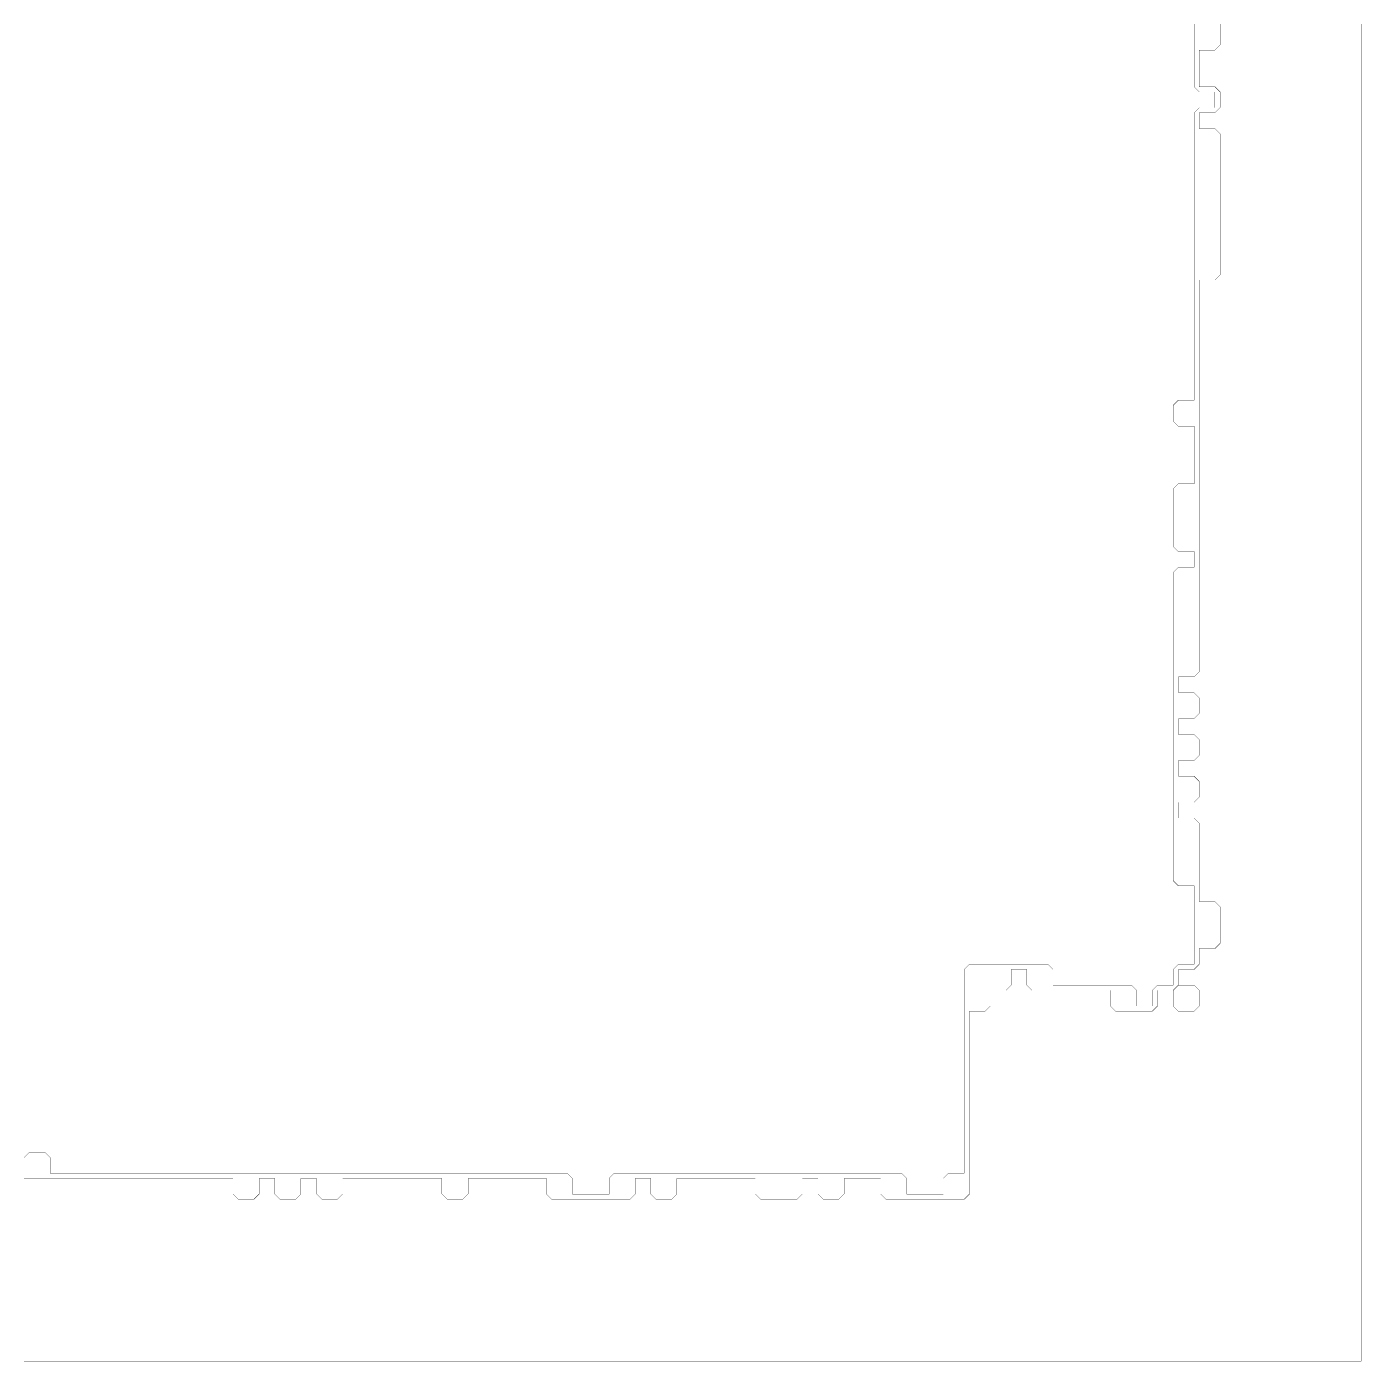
# Model space of a CAD drawing. Header units: metres. Extents: x 0 to 4990, y -4990 to 0.
# Drawn here: x 2495 to 4990, y -4990 to -2495 of the extents above; entities that cross this region are included whole.
import ezdxf

# ---------------------------------------------------------------- set-up
doc = ezdxf.new("R2010")
doc.units = ezdxf.units.M
doc.layers.add('conductor', color=1, linetype='Continuous')
doc.layers.add('substrate', color=5, linetype='Continuous')

msp = doc.modelspace()

# ---------------------------------------------------------------- linework, layer by layer
at = {"layer": 'conductor', "const_width": 0.5}
msp.add_lwpolyline([(2490.234375, -4609.375), (2500, -4599.609375), (2509.765625, -4599.609375), (2519.53125, -4599.609375), (2529.296875, -4599.609375), (2539.0625, -4609.375), (2539.0625, -4619.140625), (2539.0625, -4628.90625), (2539.0625, -4638.671875), (2548.828125, -4638.671875), (2558.59375, -4638.671875), (2568.359375, -4638.671875), (2578.125, -4638.671875), (2587.890625, -4638.671875), (2597.65625, -4638.671875), (2607.421875, -4638.671875), (2617.1875, -4638.671875), (2626.953125, -4638.671875), (2636.71875, -4638.671875), (2646.484375, -4638.671875), (2656.25, -4638.671875), (2666.015625, -4638.671875), (2675.78125, -4638.671875), (2685.546875, -4638.671875), (2695.3125, -4638.671875), (2705.078125, -4638.671875), (2714.84375, -4638.671875), (2724.609375, -4638.671875), (2734.375, -4638.671875), (2744.140625, -4638.671875), (2753.90625, -4638.671875), (2763.671875, -4638.671875), (2773.4375, -4638.671875), (2783.203125, -4638.671875), (2792.96875, -4638.671875), (2802.734375, -4638.671875), (2812.5, -4638.671875), (2822.265625, -4638.671875), (2832.03125, -4638.671875), (2841.796875, -4638.671875), (2851.5625, -4638.671875), (2861.328125, -4638.671875), (2871.09375, -4638.671875), (2880.859375, -4638.671875), (2890.625, -4638.671875), (2900.390625, -4638.671875), (2910.15625, -4638.671875), (2919.921875, -4638.671875), (2929.6875, -4638.671875), (2939.453125, -4638.671875), (2949.21875, -4638.671875), (2958.984375, -4638.671875), (2968.75, -4638.671875), (2978.515625, -4638.671875), (2988.28125, -4638.671875), (2998.046875, -4638.671875), (3007.8125, -4638.671875), (3017.578125, -4638.671875), (3027.34375, -4638.671875), (3037.109375, -4638.671875), (3046.875, -4638.671875), (3056.640625, -4638.671875), (3066.40625, -4638.671875), (3076.171875, -4638.671875), (3085.9375, -4638.671875), (3095.703125, -4638.671875), (3105.46875, -4638.671875), (3115.234375, -4638.671875), (3125, -4638.671875), (3134.765625, -4638.671875), (3144.53125, -4638.671875), (3154.296875, -4638.671875), (3164.0625, -4638.671875), (3173.828125, -4638.671875), (3183.59375, -4638.671875), (3193.359375, -4638.671875), (3203.125, -4638.671875), (3212.890625, -4638.671875), (3222.65625, -4638.671875), (3232.421875, -4638.671875), (3242.1875, -4638.671875), (3251.953125, -4638.671875), (3261.71875, -4638.671875), (3271.484375, -4638.671875), (3281.25, -4638.671875), (3291.015625, -4638.671875), (3300.78125, -4638.671875), (3310.546875, -4638.671875), (3320.3125, -4638.671875), (3330.078125, -4638.671875), (3339.84375, -4638.671875), (3349.609375, -4638.671875), (3359.375, -4638.671875), (3369.140625, -4638.671875), (3378.90625, -4638.671875), (3388.671875, -4638.671875), (3398.4375, -4638.671875), (3408.203125, -4638.671875), (3417.96875, -4638.671875), (3427.734375, -4638.671875), (3437.5, -4638.671875), (3447.265625, -4638.671875), (3457.03125, -4638.671875), (3466.796875, -4638.671875), (3476.5625, -4638.671875), (3486.328125, -4638.671875), (3496.09375, -4638.671875), (3505.859375, -4638.671875), (3515.625, -4648.4375), (3515.625, -4658.203125), (3515.625, -4667.96875), (3515.625, -4677.734375), (3525.390625, -4677.734375), (3535.15625, -4677.734375), (3544.921875, -4677.734375), (3554.6875, -4677.734375), (3564.453125, -4677.734375), (3574.21875, -4677.734375), (3583.984375, -4677.734375), (3583.984375, -4667.96875), (3583.984375, -4658.203125), (3583.984375, -4648.4375), (3593.75, -4638.671875), (3603.515625, -4638.671875), (3613.28125, -4638.671875), (3623.046875, -4638.671875), (3632.8125, -4638.671875), (3642.578125, -4638.671875), (3652.34375, -4638.671875), (3662.109375, -4638.671875), (3671.875, -4638.671875), (3681.640625, -4638.671875), (3691.40625, -4638.671875), (3701.171875, -4638.671875), (3710.9375, -4638.671875), (3720.703125, -4638.671875), (3730.46875, -4638.671875), (3740.234375, -4638.671875), (3750, -4638.671875), (3759.765625, -4638.671875), (3769.53125, -4638.671875), (3779.296875, -4638.671875), (3789.0625, -4638.671875), (3798.828125, -4638.671875), (3808.59375, -4638.671875), (3818.359375, -4638.671875), (3828.125, -4638.671875), (3837.890625, -4638.671875), (3847.65625, -4638.671875), (3857.421875, -4638.671875), (3867.1875, -4638.671875), (3876.953125, -4638.671875), (3886.71875, -4638.671875), (3896.484375, -4638.671875), (3906.25, -4638.671875), (3916.015625, -4638.671875), (3925.78125, -4638.671875), (3935.546875, -4638.671875), (3945.3125, -4638.671875), (3955.078125, -4638.671875), (3964.84375, -4638.671875), (3974.609375, -4638.671875), (3984.375, -4638.671875), (3994.140625, -4638.671875), (4003.90625, -4638.671875), (4013.671875, -4638.671875), (4023.4375, -4638.671875), (4033.203125, -4638.671875), (4042.96875, -4638.671875), (4052.734375, -4638.671875), (4062.5, -4638.671875), (4072.265625, -4638.671875), (4082.03125, -4638.671875), (4091.796875, -4638.671875), (4101.5625, -4638.671875), (4111.328125, -4638.671875), (4121.09375, -4638.671875), (4130.859375, -4638.671875), (4140.625, -4648.4375), (4140.625, -4658.203125), (4140.625, -4667.96875), (4140.625, -4677.734375), (4150.390625, -4677.734375), (4160.15625, -4677.734375), (4169.921875, -4677.734375), (4179.6875, -4677.734375), (4189.453125, -4677.734375), (4199.21875, -4677.734375), (4208.984375, -4677.734375), (4208.984375, -4667.96875), (4208.984375, -4658.203125), (4208.984375, -4648.4375), (4218.75, -4638.671875), (4228.515625, -4638.671875), (4238.28125, -4638.671875), (4248.046875, -4638.671875), (4248.046875, -4628.90625), (4248.046875, -4619.140625), (4248.046875, -4609.375), (4248.046875, -4599.609375), (4248.046875, -4589.84375), (4248.046875, -4580.078125), (4248.046875, -4570.3125), (4248.046875, -4560.546875), (4248.046875, -4550.78125), (4248.046875, -4541.015625), (4248.046875, -4531.25), (4248.046875, -4521.484375), (4248.046875, -4511.71875), (4248.046875, -4501.953125), (4248.046875, -4492.1875), (4248.046875, -4482.421875), (4248.046875, -4472.65625), (4248.046875, -4462.890625), (4248.046875, -4453.125), (4248.046875, -4443.359375), (4248.046875, -4433.59375), (4248.046875, -4423.828125), (4248.046875, -4414.0625), (4248.046875, -4404.296875), (4248.046875, -4394.53125), (4248.046875, -4384.765625), (4248.046875, -4375), (4248.046875, -4365.234375), (4248.046875, -4355.46875), (4248.046875, -4345.703125), (4248.046875, -4335.9375), (4248.046875, -4326.171875), (4248.046875, -4316.40625), (4248.046875, -4306.640625), (4248.046875, -4296.875), (4248.046875, -4287.109375), (4248.046875, -4277.34375), (4248.046875, -4267.578125), (4248.046875, -4257.8125), (4257.8125, -4248.046875), (4267.578125, -4248.046875), (4277.34375, -4248.046875), (4287.109375, -4248.046875), (4296.875, -4248.046875), (4306.640625, -4248.046875), (4316.40625, -4248.046875), (4326.171875, -4248.046875), (4335.9375, -4248.046875), (4345.703125, -4248.046875), (4355.46875, -4248.046875), (4365.234375, -4248.046875), (4375, -4248.046875), (4384.765625, -4248.046875), (4394.53125, -4248.046875), (4404.296875, -4248.046875), (4414.0625, -4257.8125), (4414.0625, -4267.578125), (4414.0625, -4277.34375), (4414.0625, -4287.109375), (4423.828125, -4287.109375), (4433.59375, -4287.109375), (4443.359375, -4287.109375), (4453.125, -4287.109375), (4462.890625, -4287.109375), (4472.65625, -4287.109375), (4482.421875, -4287.109375), (4492.1875, -4287.109375), (4501.953125, -4287.109375), (4511.71875, -4287.109375), (4521.484375, -4287.109375), (4531.25, -4287.109375), (4541.015625, -4287.109375), (4550.78125, -4287.109375), (4560.546875, -4287.109375), (4570.3125, -4296.875), (4570.3125, -4306.640625), (4570.3125, -4316.40625), (4570.3125, -4326.171875), (4580.078125, -4326.171875), (4589.84375, -4326.171875), (4599.609375, -4326.171875), (4599.609375, -4316.40625), (4599.609375, -4306.640625), (4599.609375, -4296.875), (4609.375, -4287.109375), (4619.140625, -4287.109375), (4628.90625, -4287.109375), (4638.671875, -4287.109375), (4638.671875, -4277.34375), (4638.671875, -4267.578125), (4638.671875, -4257.8125), (4648.4375, -4248.046875), (4658.203125, -4248.046875), (4667.96875, -4248.046875), (4677.734375, -4248.046875), (4677.734375, -4238.28125), (4677.734375, -4228.515625), (4677.734375, -4218.75), (4677.734375, -4208.984375), (4677.734375, -4199.21875), (4677.734375, -4189.453125), (4677.734375, -4179.6875), (4677.734375, -4169.921875), (4677.734375, -4160.15625), (4677.734375, -4150.390625), (4677.734375, -4140.625), (4677.734375, -4130.859375), (4677.734375, -4121.09375), (4677.734375, -4111.328125), (4677.734375, -4101.5625), (4667.96875, -4101.5625), (4658.203125, -4101.5625), (4648.4375, -4101.5625), (4638.671875, -4091.796875), (4638.671875, -4082.03125), (4638.671875, -4072.265625), (4638.671875, -4062.5), (4638.671875, -4052.734375), (4638.671875, -4042.96875), (4638.671875, -4033.203125), (4638.671875, -4023.4375), (4638.671875, -4013.671875), (4638.671875, -4003.90625), (4638.671875, -3994.140625), (4638.671875, -3984.375), (4638.671875, -3974.609375), (4638.671875, -3964.84375), (4638.671875, -3955.078125), (4638.671875, -3945.3125), (4638.671875, -3935.546875), (4638.671875, -3925.78125), (4638.671875, -3916.015625), (4638.671875, -3906.25), (4638.671875, -3896.484375), (4638.671875, -3886.71875), (4638.671875, -3876.953125), (4638.671875, -3867.1875), (4638.671875, -3857.421875), (4638.671875, -3847.65625), (4638.671875, -3837.890625), (4638.671875, -3828.125), (4638.671875, -3818.359375), (4638.671875, -3808.59375), (4638.671875, -3798.828125), (4638.671875, -3789.0625), (4638.671875, -3779.296875), (4638.671875, -3769.53125), (4638.671875, -3759.765625), (4638.671875, -3750), (4638.671875, -3740.234375), (4638.671875, -3730.46875), (4638.671875, -3720.703125), (4638.671875, -3710.9375), (4638.671875, -3701.171875), (4638.671875, -3691.40625), (4638.671875, -3681.640625), (4638.671875, -3671.875), (4638.671875, -3662.109375), (4638.671875, -3652.34375), (4638.671875, -3642.578125), (4638.671875, -3632.8125), (4638.671875, -3623.046875), (4638.671875, -3613.28125), (4638.671875, -3603.515625), (4638.671875, -3593.75), (4638.671875, -3583.984375), (4638.671875, -3574.21875), (4638.671875, -3564.453125), (4638.671875, -3554.6875), (4638.671875, -3544.921875), (4638.671875, -3535.15625), (4638.671875, -3525.390625), (4638.671875, -3515.625), (4648.4375, -3505.859375), (4658.203125, -3505.859375), (4667.96875, -3505.859375), (4677.734375, -3505.859375), (4677.734375, -3496.09375), (4677.734375, -3486.328125), (4677.734375, -3476.5625), (4667.96875, -3476.5625), (4658.203125, -3476.5625), (4648.4375, -3476.5625), (4638.671875, -3466.796875), (4638.671875, -3457.03125), (4638.671875, -3447.265625), (4638.671875, -3437.5), (4638.671875, -3427.734375), (4638.671875, -3417.96875), (4638.671875, -3408.203125), (4638.671875, -3398.4375), (4638.671875, -3388.671875), (4638.671875, -3378.90625), (4638.671875, -3369.140625), (4638.671875, -3359.375), (4648.4375, -3349.609375), (4658.203125, -3349.609375), (4667.96875, -3349.609375), (4677.734375, -3349.609375), (4677.734375, -3339.84375), (4677.734375, -3330.078125), (4677.734375, -3320.3125), (4677.734375, -3310.546875), (4677.734375, -3300.78125), (4677.734375, -3291.015625), (4677.734375, -3281.25), (4677.734375, -3271.484375), (4677.734375, -3261.71875), (4677.734375, -3251.953125), (4677.734375, -3242.1875), (4667.96875, -3242.1875), (4658.203125, -3242.1875), (4648.4375, -3242.1875), (4638.671875, -3232.421875), (4638.671875, -3222.65625), (4638.671875, -3212.890625), (4638.671875, -3203.125), (4648.4375, -3193.359375), (4658.203125, -3193.359375), (4667.96875, -3193.359375), (4677.734375, -3193.359375), (4677.734375, -3183.59375), (4677.734375, -3173.828125), (4677.734375, -3164.0625), (4677.734375, -3154.296875), (4677.734375, -3144.53125), (4677.734375, -3134.765625), (4677.734375, -3125), (4677.734375, -3115.234375), (4677.734375, -3105.46875), (4677.734375, -3095.703125), (4677.734375, -3085.9375), (4677.734375, -3076.171875), (4677.734375, -3066.40625), (4677.734375, -3056.640625), (4677.734375, -3046.875), (4677.734375, -3037.109375), (4677.734375, -3027.34375), (4677.734375, -3017.578125), (4677.734375, -3007.8125), (4677.734375, -2998.046875), (4677.734375, -2988.28125), (4677.734375, -2978.515625), (4677.734375, -2968.75), (4677.734375, -2958.984375), (4677.734375, -2949.21875), (4677.734375, -2939.453125), (4677.734375, -2929.6875), (4677.734375, -2919.921875), (4677.734375, -2910.15625), (4677.734375, -2900.390625), (4677.734375, -2890.625), (4677.734375, -2880.859375), (4677.734375, -2871.09375), (4677.734375, -2861.328125), (4677.734375, -2851.5625), (4677.734375, -2841.796875), (4677.734375, -2832.03125), (4677.734375, -2822.265625), (4677.734375, -2812.5), (4677.734375, -2802.734375), (4677.734375, -2792.96875), (4677.734375, -2783.203125), (4677.734375, -2773.4375), (4677.734375, -2763.671875), (4677.734375, -2753.90625), (4677.734375, -2744.140625), (4677.734375, -2734.375), (4677.734375, -2724.609375), (4677.734375, -2714.84375), (4677.734375, -2705.078125), (4677.734375, -2695.3125), (4677.734375, -2685.546875), (4677.734375, -2675.78125), (4677.734375, -2666.015625), (4677.734375, -2656.25), (4687.5, -2646.484375), (4697.265625, -2646.484375), (4707.03125, -2646.484375), (4716.796875, -2646.484375), (4716.796875, -2636.71875), (4716.796875, -2626.953125), (4716.796875, -2617.1875), (4707.03125, -2617.1875), (4697.265625, -2617.1875), (4687.5, -2617.1875), (4677.734375, -2607.421875), (4677.734375, -2597.65625), (4677.734375, -2587.890625), (4677.734375, -2578.125), (4677.734375, -2568.359375), (4677.734375, -2558.59375), (4677.734375, -2548.828125), (4677.734375, -2539.0625), (4677.734375, -2529.296875), (4677.734375, -2519.53125), (4677.734375, -2509.765625), (4677.734375, -2500), (4677.734375, -2490.234375)], dxfattribs=at)
at = {"layer": 'substrate', "const_width": 0.5}
for points in [[(2490.234375, -4990.234375), (2500, -4990.234375), (2509.765625, -4990.234375), (2519.53125, -4990.234375), (2529.296875, -4990.234375), (2539.0625, -4990.234375), (2548.828125, -4990.234375), (2558.59375, -4990.234375), (2568.359375, -4990.234375), (2578.125, -4990.234375), (2587.890625, -4990.234375), (2597.65625, -4990.234375), (2607.421875, -4990.234375), (2617.1875, -4990.234375), (2626.953125, -4990.234375), (2636.71875, -4990.234375), (2646.484375, -4990.234375), (2656.25, -4990.234375), (2666.015625, -4990.234375), (2675.78125, -4990.234375), (2685.546875, -4990.234375), (2695.3125, -4990.234375), (2705.078125, -4990.234375), (2714.84375, -4990.234375), (2724.609375, -4990.234375), (2734.375, -4990.234375), (2744.140625, -4990.234375), (2753.90625, -4990.234375), (2763.671875, -4990.234375), (2773.4375, -4990.234375), (2783.203125, -4990.234375), (2792.96875, -4990.234375), (2802.734375, -4990.234375), (2812.5, -4990.234375), (2822.265625, -4990.234375), (2832.03125, -4990.234375), (2841.796875, -4990.234375), (2851.5625, -4990.234375), (2861.328125, -4990.234375), (2871.09375, -4990.234375), (2880.859375, -4990.234375), (2890.625, -4990.234375), (2900.390625, -4990.234375), (2910.15625, -4990.234375), (2919.921875, -4990.234375), (2929.6875, -4990.234375), (2939.453125, -4990.234375), (2949.21875, -4990.234375), (2958.984375, -4990.234375), (2968.75, -4990.234375), (2978.515625, -4990.234375), (2988.28125, -4990.234375), (2998.046875, -4990.234375), (3007.8125, -4990.234375), (3017.578125, -4990.234375), (3027.34375, -4990.234375), (3037.109375, -4990.234375), (3046.875, -4990.234375), (3056.640625, -4990.234375), (3066.40625, -4990.234375), (3076.171875, -4990.234375), (3085.9375, -4990.234375), (3095.703125, -4990.234375), (3105.46875, -4990.234375), (3115.234375, -4990.234375), (3125, -4990.234375), (3134.765625, -4990.234375), (3144.53125, -4990.234375), (3154.296875, -4990.234375), (3164.0625, -4990.234375), (3173.828125, -4990.234375), (3183.59375, -4990.234375), (3193.359375, -4990.234375), (3203.125, -4990.234375), (3212.890625, -4990.234375), (3222.65625, -4990.234375), (3232.421875, -4990.234375), (3242.1875, -4990.234375), (3251.953125, -4990.234375), (3261.71875, -4990.234375), (3271.484375, -4990.234375), (3281.25, -4990.234375), (3291.015625, -4990.234375), (3300.78125, -4990.234375), (3310.546875, -4990.234375), (3320.3125, -4990.234375), (3330.078125, -4990.234375), (3339.84375, -4990.234375), (3349.609375, -4990.234375), (3359.375, -4990.234375), (3369.140625, -4990.234375), (3378.90625, -4990.234375), (3388.671875, -4990.234375), (3398.4375, -4990.234375), (3408.203125, -4990.234375), (3417.96875, -4990.234375), (3427.734375, -4990.234375), (3437.5, -4990.234375), (3447.265625, -4990.234375), (3457.03125, -4990.234375), (3466.796875, -4990.234375), (3476.5625, -4990.234375), (3486.328125, -4990.234375), (3496.09375, -4990.234375), (3505.859375, -4990.234375), (3515.625, -4990.234375), (3525.390625, -4990.234375), (3535.15625, -4990.234375), (3544.921875, -4990.234375), (3554.6875, -4990.234375), (3564.453125, -4990.234375), (3574.21875, -4990.234375), (3583.984375, -4990.234375), (3593.75, -4990.234375), (3603.515625, -4990.234375), (3613.28125, -4990.234375), (3623.046875, -4990.234375), (3632.8125, -4990.234375), (3642.578125, -4990.234375), (3652.34375, -4990.234375), (3662.109375, -4990.234375), (3671.875, -4990.234375), (3681.640625, -4990.234375), (3691.40625, -4990.234375), (3701.171875, -4990.234375), (3710.9375, -4990.234375), (3720.703125, -4990.234375), (3730.46875, -4990.234375), (3740.234375, -4990.234375), (3750, -4990.234375), (3759.765625, -4990.234375), (3769.53125, -4990.234375), (3779.296875, -4990.234375), (3789.0625, -4990.234375), (3798.828125, -4990.234375), (3808.59375, -4990.234375), (3818.359375, -4990.234375), (3828.125, -4990.234375), (3837.890625, -4990.234375), (3847.65625, -4990.234375), (3857.421875, -4990.234375), (3867.1875, -4990.234375), (3876.953125, -4990.234375), (3886.71875, -4990.234375), (3896.484375, -4990.234375), (3906.25, -4990.234375), (3916.015625, -4990.234375), (3925.78125, -4990.234375), (3935.546875, -4990.234375), (3945.3125, -4990.234375), (3955.078125, -4990.234375), (3964.84375, -4990.234375), (3974.609375, -4990.234375), (3984.375, -4990.234375), (3994.140625, -4990.234375), (4003.90625, -4990.234375), (4013.671875, -4990.234375), (4023.4375, -4990.234375), (4033.203125, -4990.234375), (4042.96875, -4990.234375), (4052.734375, -4990.234375), (4062.5, -4990.234375), (4072.265625, -4990.234375), (4082.03125, -4990.234375), (4091.796875, -4990.234375), (4101.5625, -4990.234375), (4111.328125, -4990.234375), (4121.09375, -4990.234375), (4130.859375, -4990.234375), (4140.625, -4990.234375), (4150.390625, -4990.234375), (4160.15625, -4990.234375), (4169.921875, -4990.234375), (4179.6875, -4990.234375), (4189.453125, -4990.234375), (4199.21875, -4990.234375), (4208.984375, -4990.234375), (4218.75, -4990.234375), (4228.515625, -4990.234375), (4238.28125, -4990.234375), (4248.046875, -4990.234375), (4257.8125, -4990.234375), (4267.578125, -4990.234375), (4277.34375, -4990.234375), (4287.109375, -4990.234375), (4296.875, -4990.234375), (4306.640625, -4990.234375), (4316.40625, -4990.234375), (4326.171875, -4990.234375), (4335.9375, -4990.234375), (4345.703125, -4990.234375), (4355.46875, -4990.234375), (4365.234375, -4990.234375), (4375, -4990.234375), (4384.765625, -4990.234375), (4394.53125, -4990.234375), (4404.296875, -4990.234375), (4414.0625, -4990.234375), (4423.828125, -4990.234375), (4433.59375, -4990.234375), (4443.359375, -4990.234375), (4453.125, -4990.234375), (4462.890625, -4990.234375), (4472.65625, -4990.234375), (4482.421875, -4990.234375), (4492.1875, -4990.234375), (4501.953125, -4990.234375), (4511.71875, -4990.234375), (4521.484375, -4990.234375), (4531.25, -4990.234375), (4541.015625, -4990.234375), (4550.78125, -4990.234375), (4560.546875, -4990.234375), (4570.3125, -4990.234375), (4580.078125, -4990.234375), (4589.84375, -4990.234375), (4599.609375, -4990.234375), (4609.375, -4990.234375), (4619.140625, -4990.234375), (4628.90625, -4990.234375), (4638.671875, -4990.234375), (4648.4375, -4990.234375), (4658.203125, -4990.234375), (4667.96875, -4990.234375), (4677.734375, -4990.234375), (4687.5, -4990.234375), (4697.265625, -4990.234375), (4707.03125, -4990.234375), (4716.796875, -4990.234375), (4726.5625, -4990.234375), (4736.328125, -4990.234375), (4746.09375, -4990.234375), (4755.859375, -4990.234375), (4765.625, -4990.234375), (4775.390625, -4990.234375), (4785.15625, -4990.234375), (4794.921875, -4990.234375), (4804.6875, -4990.234375), (4814.453125, -4990.234375), (4824.21875, -4990.234375), (4833.984375, -4990.234375), (4843.75, -4990.234375), (4853.515625, -4990.234375), (4863.28125, -4990.234375), (4873.046875, -4990.234375), (4882.8125, -4990.234375), (4892.578125, -4990.234375), (4902.34375, -4990.234375), (4912.109375, -4990.234375), (4921.875, -4990.234375), (4931.640625, -4990.234375), (4941.40625, -4990.234375), (4951.171875, -4990.234375), (4960.9375, -4990.234375), (4970.703125, -4990.234375), (4980.46875, -4990.234375), (4990.234375, -4990.234375), (4990.234375, -4980.46875), (4990.234375, -4970.703125), (4990.234375, -4960.9375), (4990.234375, -4951.171875), (4990.234375, -4941.40625), (4990.234375, -4931.640625), (4990.234375, -4921.875), (4990.234375, -4912.109375), (4990.234375, -4902.34375), (4990.234375, -4892.578125), (4990.234375, -4882.8125), (4990.234375, -4873.046875), (4990.234375, -4863.28125), (4990.234375, -4853.515625), (4990.234375, -4843.75), (4990.234375, -4833.984375), (4990.234375, -4824.21875), (4990.234375, -4814.453125), (4990.234375, -4804.6875), (4990.234375, -4794.921875), (4990.234375, -4785.15625), (4990.234375, -4775.390625), (4990.234375, -4765.625), (4990.234375, -4755.859375), (4990.234375, -4746.09375), (4990.234375, -4736.328125), (4990.234375, -4726.5625), (4990.234375, -4716.796875), (4990.234375, -4707.03125), (4990.234375, -4697.265625), (4990.234375, -4687.5), (4990.234375, -4677.734375), (4990.234375, -4667.96875), (4990.234375, -4658.203125), (4990.234375, -4648.4375), (4990.234375, -4638.671875), (4990.234375, -4628.90625), (4990.234375, -4619.140625), (4990.234375, -4609.375), (4990.234375, -4599.609375), (4990.234375, -4589.84375), (4990.234375, -4580.078125), (4990.234375, -4570.3125), (4990.234375, -4560.546875), (4990.234375, -4550.78125), (4990.234375, -4541.015625), (4990.234375, -4531.25), (4990.234375, -4521.484375), (4990.234375, -4511.71875), (4990.234375, -4501.953125), (4990.234375, -4492.1875), (4990.234375, -4482.421875), (4990.234375, -4472.65625), (4990.234375, -4462.890625), (4990.234375, -4453.125), (4990.234375, -4443.359375), (4990.234375, -4433.59375), (4990.234375, -4423.828125), (4990.234375, -4414.0625), (4990.234375, -4404.296875), (4990.234375, -4394.53125), (4990.234375, -4384.765625), (4990.234375, -4375), (4990.234375, -4365.234375), (4990.234375, -4355.46875), (4990.234375, -4345.703125), (4990.234375, -4335.9375), (4990.234375, -4326.171875), (4990.234375, -4316.40625), (4990.234375, -4306.640625), (4990.234375, -4296.875), (4990.234375, -4287.109375), (4990.234375, -4277.34375), (4990.234375, -4267.578125), (4990.234375, -4257.8125), (4990.234375, -4248.046875), (4990.234375, -4238.28125), (4990.234375, -4228.515625), (4990.234375, -4218.75), (4990.234375, -4208.984375), (4990.234375, -4199.21875), (4990.234375, -4189.453125), (4990.234375, -4179.6875), (4990.234375, -4169.921875), (4990.234375, -4160.15625), (4990.234375, -4150.390625), (4990.234375, -4140.625), (4990.234375, -4130.859375), (4990.234375, -4121.09375), (4990.234375, -4111.328125), (4990.234375, -4101.5625), (4990.234375, -4091.796875), (4990.234375, -4082.03125), (4990.234375, -4072.265625), (4990.234375, -4062.5), (4990.234375, -4052.734375), (4990.234375, -4042.96875), (4990.234375, -4033.203125), (4990.234375, -4023.4375), (4990.234375, -4013.671875), (4990.234375, -4003.90625), (4990.234375, -3994.140625), (4990.234375, -3984.375), (4990.234375, -3974.609375), (4990.234375, -3964.84375), (4990.234375, -3955.078125), (4990.234375, -3945.3125), (4990.234375, -3935.546875), (4990.234375, -3925.78125), (4990.234375, -3916.015625), (4990.234375, -3906.25), (4990.234375, -3896.484375), (4990.234375, -3886.71875), (4990.234375, -3876.953125), (4990.234375, -3867.1875), (4990.234375, -3857.421875), (4990.234375, -3847.65625), (4990.234375, -3837.890625), (4990.234375, -3828.125), (4990.234375, -3818.359375), (4990.234375, -3808.59375), (4990.234375, -3798.828125), (4990.234375, -3789.0625), (4990.234375, -3779.296875), (4990.234375, -3769.53125), (4990.234375, -3759.765625), (4990.234375, -3750), (4990.234375, -3740.234375), (4990.234375, -3730.46875), (4990.234375, -3720.703125), (4990.234375, -3710.9375), (4990.234375, -3701.171875), (4990.234375, -3691.40625), (4990.234375, -3681.640625), (4990.234375, -3671.875), (4990.234375, -3662.109375), (4990.234375, -3652.34375), (4990.234375, -3642.578125), (4990.234375, -3632.8125), (4990.234375, -3623.046875), (4990.234375, -3613.28125), (4990.234375, -3603.515625), (4990.234375, -3593.75), (4990.234375, -3583.984375), (4990.234375, -3574.21875), (4990.234375, -3564.453125), (4990.234375, -3554.6875), (4990.234375, -3544.921875), (4990.234375, -3535.15625), (4990.234375, -3525.390625), (4990.234375, -3515.625), (4990.234375, -3505.859375), (4990.234375, -3496.09375), (4990.234375, -3486.328125), (4990.234375, -3476.5625), (4990.234375, -3466.796875), (4990.234375, -3457.03125), (4990.234375, -3447.265625), (4990.234375, -3437.5), (4990.234375, -3427.734375), (4990.234375, -3417.96875), (4990.234375, -3408.203125), (4990.234375, -3398.4375), (4990.234375, -3388.671875), (4990.234375, -3378.90625), (4990.234375, -3369.140625), (4990.234375, -3359.375), (4990.234375, -3349.609375), (4990.234375, -3339.84375), (4990.234375, -3330.078125), (4990.234375, -3320.3125), (4990.234375, -3310.546875), (4990.234375, -3300.78125), (4990.234375, -3291.015625), (4990.234375, -3281.25), (4990.234375, -3271.484375), (4990.234375, -3261.71875), (4990.234375, -3251.953125), (4990.234375, -3242.1875), (4990.234375, -3232.421875), (4990.234375, -3222.65625), (4990.234375, -3212.890625), (4990.234375, -3203.125), (4990.234375, -3193.359375), (4990.234375, -3183.59375), (4990.234375, -3173.828125), (4990.234375, -3164.0625), (4990.234375, -3154.296875), (4990.234375, -3144.53125), (4990.234375, -3134.765625), (4990.234375, -3125), (4990.234375, -3115.234375), (4990.234375, -3105.46875), (4990.234375, -3095.703125), (4990.234375, -3085.9375), (4990.234375, -3076.171875), (4990.234375, -3066.40625), (4990.234375, -3056.640625), (4990.234375, -3046.875), (4990.234375, -3037.109375), (4990.234375, -3027.34375), (4990.234375, -3017.578125), (4990.234375, -3007.8125), (4990.234375, -2998.046875), (4990.234375, -2988.28125), (4990.234375, -2978.515625), (4990.234375, -2968.75), (4990.234375, -2958.984375), (4990.234375, -2949.21875), (4990.234375, -2939.453125), (4990.234375, -2929.6875), (4990.234375, -2919.921875), (4990.234375, -2910.15625), (4990.234375, -2900.390625), (4990.234375, -2890.625), (4990.234375, -2880.859375), (4990.234375, -2871.09375), (4990.234375, -2861.328125), (4990.234375, -2851.5625), (4990.234375, -2841.796875), (4990.234375, -2832.03125), (4990.234375, -2822.265625), (4990.234375, -2812.5), (4990.234375, -2802.734375), (4990.234375, -2792.96875), (4990.234375, -2783.203125), (4990.234375, -2773.4375), (4990.234375, -2763.671875), (4990.234375, -2753.90625), (4990.234375, -2744.140625), (4990.234375, -2734.375), (4990.234375, -2724.609375), (4990.234375, -2714.84375), (4990.234375, -2705.078125), (4990.234375, -2695.3125), (4990.234375, -2685.546875), (4990.234375, -2675.78125), (4990.234375, -2666.015625), (4990.234375, -2656.25), (4990.234375, -2646.484375), (4990.234375, -2636.71875), (4990.234375, -2626.953125), (4990.234375, -2617.1875), (4990.234375, -2607.421875), (4990.234375, -2597.65625), (4990.234375, -2587.890625), (4990.234375, -2578.125), (4990.234375, -2568.359375), (4990.234375, -2558.59375), (4990.234375, -2548.828125), (4990.234375, -2539.0625), (4990.234375, -2529.296875), (4990.234375, -2519.53125), (4990.234375, -2509.765625), (4990.234375, -2500), (4990.234375, -2490.234375)], [(4726.5625, -2490.234375), (4726.5625, -2500), (4726.5625, -2509.765625), (4726.5625, -2519.53125), (4726.5625, -2529.296875), (4716.796875, -2539.0625), (4707.03125, -2539.0625), (4697.265625, -2539.0625), (4687.5, -2539.0625), (4687.5, -2548.828125), (4687.5, -2558.59375), (4687.5, -2568.359375), (4687.5, -2578.125), (4687.5, -2587.890625), (4687.5, -2597.65625), (4687.5, -2607.421875), (4697.265625, -2607.421875), (4707.03125, -2607.421875), (4716.796875, -2607.421875), (4726.5625, -2617.1875), (4726.5625, -2626.953125), (4726.5625, -2636.71875), (4726.5625, -2646.484375), (4716.796875, -2656.25), (4707.03125, -2656.25), (4697.265625, -2656.25), (4687.5, -2656.25), (4687.5, -2666.015625), (4687.5, -2675.78125), (4687.5, -2685.546875), (4697.265625, -2685.546875), (4707.03125, -2685.546875), (4716.796875, -2685.546875), (4726.5625, -2695.3125), (4726.5625, -2705.078125), (4726.5625, -2714.84375), (4726.5625, -2724.609375), (4726.5625, -2734.375), (4726.5625, -2744.140625), (4726.5625, -2753.90625), (4726.5625, -2763.671875), (4726.5625, -2773.4375), (4726.5625, -2783.203125), (4726.5625, -2792.96875), (4726.5625, -2802.734375), (4726.5625, -2812.5), (4726.5625, -2822.265625), (4726.5625, -2832.03125), (4726.5625, -2841.796875), (4726.5625, -2851.5625), (4726.5625, -2861.328125), (4726.5625, -2871.09375), (4726.5625, -2880.859375), (4726.5625, -2890.625), (4726.5625, -2900.390625), (4726.5625, -2910.15625), (4726.5625, -2919.921875), (4726.5625, -2929.6875), (4726.5625, -2939.453125), (4726.5625, -2949.21875), (4726.5625, -2958.984375), (4716.796875, -2968.75), (4707.03125, -2968.75), (4697.265625, -2968.75), (4687.5, -2968.75), (4687.5, -2978.515625), (4687.5, -2988.28125), (4687.5, -2998.046875), (4687.5, -3007.8125), (4687.5, -3017.578125), (4687.5, -3027.34375), (4687.5, -3037.109375), (4687.5, -3046.875), (4687.5, -3056.640625), (4687.5, -3066.40625), (4687.5, -3076.171875), (4687.5, -3085.9375), (4687.5, -3095.703125), (4687.5, -3105.46875), (4687.5, -3115.234375), (4687.5, -3125), (4687.5, -3134.765625), (4687.5, -3144.53125), (4687.5, -3154.296875), (4687.5, -3164.0625), (4687.5, -3173.828125), (4687.5, -3183.59375), (4687.5, -3193.359375), (4687.5, -3203.125), (4687.5, -3212.890625), (4687.5, -3222.65625), (4687.5, -3232.421875), (4687.5, -3242.1875), (4687.5, -3251.953125), (4687.5, -3261.71875), (4687.5, -3271.484375), (4687.5, -3281.25), (4687.5, -3291.015625), (4687.5, -3300.78125), (4687.5, -3310.546875), (4687.5, -3320.3125), (4687.5, -3330.078125), (4687.5, -3339.84375), (4687.5, -3349.609375), (4687.5, -3359.375), (4687.5, -3369.140625), (4687.5, -3378.90625), (4687.5, -3388.671875), (4687.5, -3398.4375), (4687.5, -3408.203125), (4687.5, -3417.96875), (4687.5, -3427.734375), (4687.5, -3437.5), (4687.5, -3447.265625), (4687.5, -3457.03125), (4687.5, -3466.796875), (4687.5, -3476.5625), (4687.5, -3486.328125), (4687.5, -3496.09375), (4687.5, -3505.859375), (4687.5, -3515.625), (4687.5, -3525.390625), (4687.5, -3535.15625), (4687.5, -3544.921875), (4687.5, -3554.6875), (4687.5, -3564.453125), (4687.5, -3574.21875), (4687.5, -3583.984375), (4687.5, -3593.75), (4687.5, -3603.515625), (4687.5, -3613.28125), (4687.5, -3623.046875), (4687.5, -3632.8125), (4687.5, -3642.578125), (4687.5, -3652.34375), (4687.5, -3662.109375), (4687.5, -3671.875), (4687.5, -3681.640625), (4687.5, -3691.40625), (4687.5, -3701.171875), (4677.734375, -3710.9375), (4667.96875, -3710.9375), (4658.203125, -3710.9375), (4648.4375, -3710.9375), (4648.4375, -3720.703125), (4648.4375, -3730.46875), (4648.4375, -3740.234375), (4658.203125, -3740.234375), (4667.96875, -3740.234375), (4677.734375, -3740.234375), (4687.5, -3750), (4687.5, -3759.765625), (4687.5, -3769.53125), (4687.5, -3779.296875), (4677.734375, -3789.0625), (4667.96875, -3789.0625), (4658.203125, -3789.0625), (4648.4375, -3789.0625), (4648.4375, -3798.828125), (4648.4375, -3808.59375), (4648.4375, -3818.359375), (4658.203125, -3818.359375), (4667.96875, -3818.359375), (4677.734375, -3818.359375), (4687.5, -3828.125), (4687.5, -3837.890625), (4687.5, -3847.65625), (4687.5, -3857.421875), (4677.734375, -3867.1875), (4667.96875, -3867.1875), (4658.203125, -3867.1875), (4648.4375, -3867.1875), (4648.4375, -3876.953125), (4648.4375, -3886.71875), (4648.4375, -3896.484375), (4658.203125, -3896.484375), (4667.96875, -3896.484375), (4677.734375, -3896.484375), (4687.5, -3906.25), (4687.5, -3916.015625), (4687.5, -3925.78125), (4687.5, -3935.546875), (4677.734375, -3945.3125), (4667.96875, -3945.3125), (4658.203125, -3945.3125), (4648.4375, -3945.3125), (4648.4375, -3955.078125), (4648.4375, -3964.84375), (4648.4375, -3974.609375), (4658.203125, -3974.609375), (4667.96875, -3974.609375), (4677.734375, -3974.609375), (4687.5, -3984.375), (4687.5, -3994.140625), (4687.5, -4003.90625), (4687.5, -4013.671875), (4687.5, -4023.4375), (4687.5, -4033.203125), (4687.5, -4042.96875), (4687.5, -4052.734375), (4687.5, -4062.5), (4687.5, -4072.265625), (4687.5, -4082.03125), (4687.5, -4091.796875), (4687.5, -4101.5625), (4687.5, -4111.328125), (4687.5, -4121.09375), (4687.5, -4130.859375), (4697.265625, -4130.859375), (4707.03125, -4130.859375), (4716.796875, -4130.859375), (4726.5625, -4140.625), (4726.5625, -4150.390625), (4726.5625, -4160.15625), (4726.5625, -4169.921875), (4726.5625, -4179.6875), (4726.5625, -4189.453125), (4726.5625, -4199.21875), (4726.5625, -4208.984375), (4716.796875, -4218.75), (4707.03125, -4218.75), (4697.265625, -4218.75), (4687.5, -4218.75), (4687.5, -4228.515625), (4687.5, -4238.28125), (4687.5, -4248.046875), (4677.734375, -4257.8125), (4667.96875, -4257.8125), (4658.203125, -4257.8125), (4648.4375, -4257.8125), (4648.4375, -4267.578125), (4648.4375, -4277.34375), (4648.4375, -4287.109375), (4638.671875, -4296.875), (4628.90625, -4296.875), (4619.140625, -4296.875), (4609.375, -4296.875), (4609.375, -4306.640625), (4609.375, -4316.40625), (4609.375, -4326.171875), (4599.609375, -4335.9375), (4589.84375, -4335.9375), (4580.078125, -4335.9375), (4570.3125, -4335.9375), (4560.546875, -4335.9375), (4550.78125, -4335.9375), (4541.015625, -4335.9375), (4531.25, -4335.9375), (4521.484375, -4326.171875), (4521.484375, -4316.40625), (4521.484375, -4306.640625), (4521.484375, -4296.875), (4511.71875, -4296.875), (4501.953125, -4296.875), (4492.1875, -4296.875), (4482.421875, -4296.875), (4472.65625, -4296.875), (4462.890625, -4296.875), (4453.125, -4296.875), (4443.359375, -4296.875), (4433.59375, -4296.875), (4423.828125, -4296.875), (4414.0625, -4296.875), (4404.296875, -4296.875), (4394.53125, -4296.875), (4384.765625, -4296.875), (4375, -4296.875), (4365.234375, -4287.109375), (4365.234375, -4277.34375), (4365.234375, -4267.578125), (4365.234375, -4257.8125), (4355.46875, -4257.8125), (4345.703125, -4257.8125), (4335.9375, -4257.8125), (4335.9375, -4267.578125), (4335.9375, -4277.34375), (4335.9375, -4287.109375), (4326.171875, -4296.875), (4316.40625, -4296.875), (4306.640625, -4296.875), (4296.875, -4296.875), (4296.875, -4306.640625), (4296.875, -4316.40625), (4296.875, -4326.171875), (4287.109375, -4335.9375), (4277.34375, -4335.9375), (4267.578125, -4335.9375), (4257.8125, -4335.9375), (4257.8125, -4345.703125), (4257.8125, -4355.46875), (4257.8125, -4365.234375), (4257.8125, -4375), (4257.8125, -4384.765625), (4257.8125, -4394.53125), (4257.8125, -4404.296875), (4257.8125, -4414.0625), (4257.8125, -4423.828125), (4257.8125, -4433.59375), (4257.8125, -4443.359375), (4257.8125, -4453.125), (4257.8125, -4462.890625), (4257.8125, -4472.65625), (4257.8125, -4482.421875), (4257.8125, -4492.1875), (4257.8125, -4501.953125), (4257.8125, -4511.71875), (4257.8125, -4521.484375), (4257.8125, -4531.25), (4257.8125, -4541.015625), (4257.8125, -4550.78125), (4257.8125, -4560.546875), (4257.8125, -4570.3125), (4257.8125, -4580.078125), (4257.8125, -4589.84375), (4257.8125, -4599.609375), (4257.8125, -4609.375), (4257.8125, -4619.140625), (4257.8125, -4628.90625), (4257.8125, -4638.671875), (4257.8125, -4648.4375), (4257.8125, -4658.203125), (4257.8125, -4667.96875), (4257.8125, -4677.734375), (4248.046875, -4687.5), (4238.28125, -4687.5), (4228.515625, -4687.5), (4218.75, -4687.5), (4208.984375, -4687.5), (4199.21875, -4687.5), (4189.453125, -4687.5), (4179.6875, -4687.5), (4169.921875, -4687.5), (4160.15625, -4687.5), (4150.390625, -4687.5), (4140.625, -4687.5), (4130.859375, -4687.5), (4121.09375, -4687.5), (4111.328125, -4687.5), (4101.5625, -4687.5), (4091.796875, -4677.734375), (4091.796875, -4667.96875), (4091.796875, -4658.203125), (4091.796875, -4648.4375), (4082.03125, -4648.4375), (4072.265625, -4648.4375), (4062.5, -4648.4375), (4052.734375, -4648.4375), (4042.96875, -4648.4375), (4033.203125, -4648.4375), (4023.4375, -4648.4375), (4023.4375, -4658.203125), (4023.4375, -4667.96875), (4023.4375, -4677.734375), (4013.671875, -4687.5), (4003.90625, -4687.5), (3994.140625, -4687.5), (3984.375, -4687.5), (3974.609375, -4677.734375), (3974.609375, -4667.96875), (3974.609375, -4658.203125), (3974.609375, -4648.4375), (3964.84375, -4648.4375), (3955.078125, -4648.4375), (3945.3125, -4648.4375), (3945.3125, -4658.203125), (3945.3125, -4667.96875), (3945.3125, -4677.734375), (3935.546875, -4687.5), (3925.78125, -4687.5), (3916.015625, -4687.5), (3906.25, -4687.5), (3896.484375, -4687.5), (3886.71875, -4687.5), (3876.953125, -4687.5), (3867.1875, -4687.5), (3857.421875, -4677.734375), (3857.421875, -4667.96875), (3857.421875, -4658.203125), (3857.421875, -4648.4375), (3847.65625, -4648.4375), (3837.890625, -4648.4375), (3828.125, -4648.4375), (3818.359375, -4648.4375), (3808.59375, -4648.4375), (3798.828125, -4648.4375), (3789.0625, -4648.4375), (3779.296875, -4648.4375), (3769.53125, -4648.4375), (3759.765625, -4648.4375), (3750, -4648.4375), (3740.234375, -4648.4375), (3730.46875, -4648.4375), (3720.703125, -4648.4375), (3710.9375, -4648.4375), (3710.9375, -4658.203125), (3710.9375, -4667.96875), (3710.9375, -4677.734375), (3701.171875, -4687.5), (3691.40625, -4687.5), (3681.640625, -4687.5), (3671.875, -4687.5), (3662.109375, -4677.734375), (3662.109375, -4667.96875), (3662.109375, -4658.203125), (3662.109375, -4648.4375), (3652.34375, -4648.4375), (3642.578125, -4648.4375), (3632.8125, -4648.4375), (3632.8125, -4658.203125), (3632.8125, -4667.96875), (3632.8125, -4677.734375), (3623.046875, -4687.5), (3613.28125, -4687.5), (3603.515625, -4687.5), (3593.75, -4687.5), (3583.984375, -4687.5), (3574.21875, -4687.5), (3564.453125, -4687.5), (3554.6875, -4687.5), (3544.921875, -4687.5), (3535.15625, -4687.5), (3525.390625, -4687.5), (3515.625, -4687.5), (3505.859375, -4687.5), (3496.09375, -4687.5), (3486.328125, -4687.5), (3476.5625, -4687.5), (3466.796875, -4677.734375), (3466.796875, -4667.96875), (3466.796875, -4658.203125), (3466.796875, -4648.4375), (3457.03125, -4648.4375), (3447.265625, -4648.4375), (3437.5, -4648.4375), (3427.734375, -4648.4375), (3417.96875, -4648.4375), (3408.203125, -4648.4375), (3398.4375, -4648.4375), (3388.671875, -4648.4375), (3378.90625, -4648.4375), (3369.140625, -4648.4375), (3359.375, -4648.4375), (3349.609375, -4648.4375), (3339.84375, -4648.4375), (3330.078125, -4648.4375), (3320.3125, -4648.4375), (3320.3125, -4658.203125), (3320.3125, -4667.96875), (3320.3125, -4677.734375), (3310.546875, -4687.5), (3300.78125, -4687.5), (3291.015625, -4687.5), (3281.25, -4687.5), (3271.484375, -4677.734375), (3271.484375, -4667.96875), (3271.484375, -4658.203125), (3271.484375, -4648.4375), (3261.71875, -4648.4375), (3251.953125, -4648.4375), (3242.1875, -4648.4375), (3232.421875, -4648.4375), (3222.65625, -4648.4375), (3212.890625, -4648.4375), (3203.125, -4648.4375), (3193.359375, -4648.4375), (3183.59375, -4648.4375), (3173.828125, -4648.4375), (3164.0625, -4648.4375), (3154.296875, -4648.4375), (3144.53125, -4648.4375), (3134.765625, -4648.4375), (3125, -4648.4375), (3115.234375, -4648.4375), (3105.46875, -4648.4375), (3095.703125, -4648.4375), (3085.9375, -4648.4375), (3085.9375, -4658.203125), (3085.9375, -4667.96875), (3085.9375, -4677.734375), (3076.171875, -4687.5), (3066.40625, -4687.5), (3056.640625, -4687.5), (3046.875, -4687.5), (3037.109375, -4677.734375), (3037.109375, -4667.96875), (3037.109375, -4658.203125), (3037.109375, -4648.4375), (3027.34375, -4648.4375), (3017.578125, -4648.4375), (3007.8125, -4648.4375), (3007.8125, -4658.203125), (3007.8125, -4667.96875), (3007.8125, -4677.734375), (2998.046875, -4687.5), (2988.28125, -4687.5), (2978.515625, -4687.5), (2968.75, -4687.5), (2958.984375, -4677.734375), (2958.984375, -4667.96875), (2958.984375, -4658.203125), (2958.984375, -4648.4375), (2949.21875, -4648.4375), (2939.453125, -4648.4375), (2929.6875, -4648.4375), (2929.6875, -4658.203125), (2929.6875, -4667.96875), (2929.6875, -4677.734375), (2919.921875, -4687.5), (2910.15625, -4687.5), (2900.390625, -4687.5), (2890.625, -4687.5), (2880.859375, -4677.734375), (2880.859375, -4667.96875), (2880.859375, -4658.203125), (2880.859375, -4648.4375), (2871.09375, -4648.4375), (2861.328125, -4648.4375), (2851.5625, -4648.4375), (2841.796875, -4648.4375), (2832.03125, -4648.4375), (2822.265625, -4648.4375), (2812.5, -4648.4375), (2802.734375, -4648.4375), (2792.96875, -4648.4375), (2783.203125, -4648.4375), (2773.4375, -4648.4375), (2763.671875, -4648.4375), (2753.90625, -4648.4375), (2744.140625, -4648.4375), (2734.375, -4648.4375), (2724.609375, -4648.4375), (2714.84375, -4648.4375), (2705.078125, -4648.4375), (2695.3125, -4648.4375), (2685.546875, -4648.4375), (2675.78125, -4648.4375), (2666.015625, -4648.4375), (2656.25, -4648.4375), (2646.484375, -4648.4375), (2636.71875, -4648.4375), (2626.953125, -4648.4375), (2617.1875, -4648.4375), (2607.421875, -4648.4375), (2597.65625, -4648.4375), (2587.890625, -4648.4375), (2578.125, -4648.4375), (2568.359375, -4648.4375), (2558.59375, -4648.4375), (2548.828125, -4648.4375), (2539.0625, -4648.4375), (2529.296875, -4648.4375), (2519.53125, -4648.4375), (2509.765625, -4648.4375), (2500, -4648.4375), (2490.234375, -4648.4375)]]:
    msp.add_lwpolyline(points, dxfattribs=at)
msp.add_lwpolyline([(4638.671875, -4296.875), (4648.4375, -4287.109375), (4658.203125, -4287.109375), (4667.96875, -4287.109375), (4677.734375, -4287.109375), (4687.5, -4296.875), (4687.5, -4306.640625), (4687.5, -4316.40625), (4687.5, -4326.171875), (4677.734375, -4335.9375), (4667.96875, -4335.9375), (4658.203125, -4335.9375), (4648.4375, -4335.9375), (4638.671875, -4326.171875), (4638.671875, -4316.40625), (4638.671875, -4306.640625)], close=True, dxfattribs=at)

doc.saveas('drawing.dxf')
